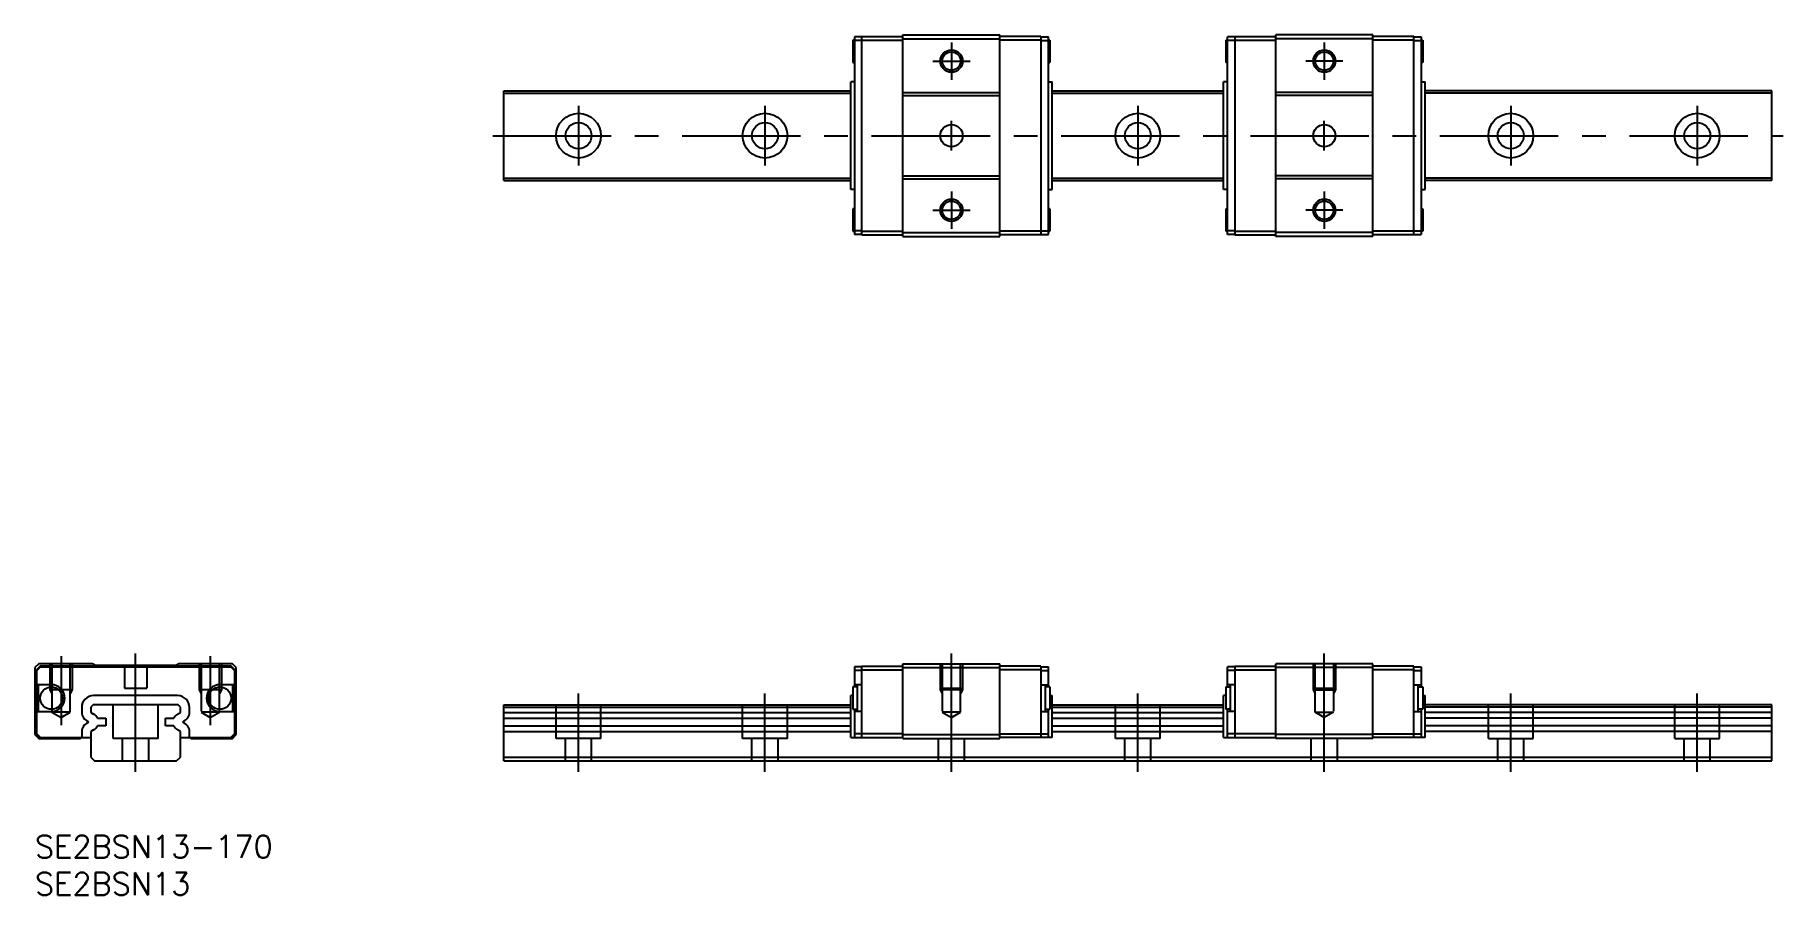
# Model space of a CAD drawing. Extents: x 0 to 234, y -8 to 107.
import ezdxf

# ---------------------------------------------------------------- set-up
doc = ezdxf.new("R2010")
doc.units = 0
doc.header["$LTSCALE"] = 0.5
doc.linetypes.add('CENTER', pattern=[50.8, 31.75, -6.35, 6.35, -6.35])
doc.linetypes.add('DASHED', pattern=[19.05, 12.7, -6.35])
for name, color, linetype in [('MSM_CENTER', 1, 'CENTER'), ('MSM_CONTINUOUS', 7, 'CONTINUOUS'), ('MSM_DASHED', 4, 'DASHED'), ('MSM_NARROW', 5, 'CONTINUOUS'), ('MSM_PART_NUMBER', 7, 'CONTINUOUS')]:
    doc.layers.add(name, color=color, linetype=linetype)
doc.styles.get("Standard").update_dxf_attribs({"font": 'txt.shx', "height": 3, "bigfont": 'bigfont.shx'})

# ---------------------------------------------------------------- blocks, each defined once
blk = doc.blocks.new('*U2')
at = {"layer": 'MSM_PART_NUMBER'}
blk.add_text('SE2BSN13-170', height=3, dxfattribs=at).set_placement((0, -3))
blk = doc.blocks.new('*U3')
at = {"layer": 'MSM_PART_NUMBER'}
blk.add_text('SE2BSN13', height=3, dxfattribs=at).set_placement((0, -8))

msp = doc.modelspace()

# ---------------------------------------------------------------- linework, layer by layer
at = {"layer": 'MSM_CENTER'}
for p, q in [((122.88, 106.3), (122.88, 101.3)), ((172.88, 106.3), (172.88, 101.3)), ((120.38, 103.8), (125.38, 103.8)), ((175.38, 103.8), (170.38, 103.8)), ((72.88, 97.8), (72.88, 89.8)), ((97.88, 97.8), (97.88, 89.8)), ((147.88, 97.8), (147.88, 89.8)), ((197.88, 97.8), (197.88, 89.8)), ((222.88, 97.8), (222.88, 89.8)), ((61.38, 93.8), (234.38, 93.8)), ((122.88, 91.8), (122.88, 95.8)), ((172.88, 91.8), (172.88, 95.8)), ((122.88, 86.3), (122.88, 81.3)), ((172.88, 86.3), (172.88, 81.3)), ((120.38, 83.8), (125.38, 83.8)), ((175.38, 83.8), (170.38, 83.8)), ((3.5, 24), (3.5, 14.79)), ((13.5, 8.5), (13.5, 24.5)), ((23.5, 24), (23.5, 14.79)), ((122.88, 8.5), (122.88, 24.5)), ((172.88, 8.5), (172.88, 24.5)), ((72.88, 8.5), (72.88, 19)), ((97.88, 8.5), (97.88, 19)), ((147.88, 8.5), (147.88, 19)), ((197.88, 8.5), (197.88, 19)), ((222.88, 8.5), (222.88, 19))]:
    msp.add_line(p, q, dxfattribs=at)
at = {"layer": 'MSM_CONTINUOUS'}
for p, q in [((109.68, 106.6), (109.68, 103.6)), ((109.88, 106.6), (109.68, 106.6)), ((110.88, 107.05), (109.88, 107.05)), ((109.88, 107.05), (109.88, 80.55)), ((110.88, 106.55), (109.88, 106.55)), ((110.88, 80.5), (110.88, 107.1)), ((110.88, 107.1), (116.38, 107.1)), ((110.88, 106.6), (116.38, 106.6)), ((116.38, 80.3), (116.38, 107.3)), ((116.38, 107.3), (129.38, 107.3)), ((116.38, 106.8), (129.38, 106.8)), ((129.38, 80.3), (129.38, 107.3)), ((134.88, 107.1), (129.38, 107.1)), ((134.88, 106.6), (129.38, 106.6)), ((134.88, 107.1), (134.88, 80.5)), ((134.88, 107.05), (135.88, 107.05)), ((134.88, 106.55), (135.88, 106.55)), ((135.88, 80.55), (135.88, 107.05)), ((136.08, 106.6), (135.88, 106.6)), ((136.08, 106.6), (136.08, 103.6)), ((159.68, 106.6), (159.68, 103.6)), ((159.68, 106.6), (159.88, 106.6)), ((160.88, 107.05), (159.88, 107.05)), ((159.88, 80.55), (159.88, 107.05)), ((160.88, 106.55), (159.88, 106.55)), ((160.88, 107.1), (160.88, 80.5)), ((160.88, 107.1), (166.38, 107.1)), ((160.88, 106.6), (166.38, 106.6)), ((166.38, 80.3), (166.38, 107.3)), ((179.38, 107.3), (166.38, 107.3)), ((179.38, 106.8), (166.38, 106.8)), ((179.38, 80.3), (179.38, 107.3)), ((184.88, 107.1), (179.38, 107.1)), ((184.88, 106.6), (179.38, 106.6)), ((184.88, 80.5), (184.88, 107.1)), ((184.88, 107.05), (185.88, 107.05)), ((184.88, 106.55), (185.88, 106.55)), ((185.88, 107.05), (185.88, 80.55)), ((185.88, 106.6), (186.08, 106.6)), ((186.08, 106.6), (186.08, 103.6)), ((109.68, 103.6), (109.88, 103.6)), ((135.88, 103.6), (136.08, 103.6)), ((159.88, 103.6), (159.68, 103.6)), ((186.08, 103.6), (185.88, 103.6)), ((109.88, 101.03), (109.38, 101.03)), ((109.38, 86.57), (109.38, 101.03)), ((135.88, 101.03), (136.38, 101.03)), ((136.38, 86.57), (136.38, 101.03)), ((159.38, 86.57), (159.38, 101.03)), ((159.88, 101.03), (159.38, 101.03)), ((185.88, 101.03), (186.38, 101.03)), ((186.38, 86.57), (186.38, 101.03)), ((62.88, 87.8), (62.88, 99.8)), ((62.88, 99.8), (109.38, 99.8)), ((62.88, 99.5), (109.38, 99.5)), ((116.38, 99.6), (129.38, 99.6)), ((116.38, 99.2), (129.38, 99.2)), ((136.38, 99.8), (159.38, 99.8)), ((136.38, 99.5), (159.38, 99.5)), ((179.38, 99.6), (166.38, 99.6)), ((179.38, 99.2), (166.38, 99.2)), ((232.88, 99.8), (186.38, 99.8)), ((232.88, 99.5), (186.38, 99.5)), ((232.88, 87.8), (232.88, 99.8)), ((62.88, 88.1), (109.38, 88.1)), ((62.88, 87.8), (109.38, 87.8)), ((116.38, 88.4), (129.38, 88.4)), ((116.38, 88), (129.38, 88)), ((136.38, 88.1), (159.38, 88.1)), ((136.38, 87.8), (159.38, 87.8)), ((179.38, 88.4), (166.38, 88.4)), ((179.38, 88), (166.38, 88)), ((232.88, 88.1), (186.38, 88.1)), ((232.88, 87.8), (186.38, 87.8)), ((109.88, 86.57), (109.38, 86.57)), ((135.88, 86.57), (136.38, 86.57)), ((159.88, 86.57), (159.38, 86.57)), ((185.88, 86.57), (186.38, 86.57)), ((109.68, 84), (109.68, 81)), ((109.88, 84), (109.68, 84)), ((136.08, 84), (135.88, 84)), ((136.08, 84), (136.08, 81)), ((159.68, 84), (159.68, 81)), ((159.68, 84), (159.88, 84)), ((185.88, 84), (186.08, 84)), ((186.08, 84), (186.08, 81)), ((109.68, 81), (109.88, 81)), ((110.88, 81.05), (109.88, 81.05)), ((110.88, 80.55), (109.88, 80.55)), ((110.88, 81), (116.38, 81)), ((110.88, 80.5), (116.38, 80.5)), ((116.38, 80.8), (129.38, 80.8)), ((116.38, 80.3), (129.38, 80.3)), ((134.88, 81), (129.38, 81)), ((134.88, 80.5), (129.38, 80.5)), ((134.88, 81.05), (135.88, 81.05)), ((134.88, 80.55), (135.88, 80.55)), ((135.88, 81), (136.08, 81)), ((159.88, 81), (159.68, 81)), ((160.88, 81.05), (159.88, 81.05)), ((160.88, 80.55), (159.88, 80.55)), ((160.88, 81), (166.38, 81)), ((160.88, 80.5), (166.38, 80.5)), ((179.38, 80.8), (166.38, 80.8)), ((179.38, 80.3), (166.38, 80.3)), ((184.88, 81), (179.38, 81)), ((184.88, 80.5), (179.38, 80.5)), ((184.88, 81.05), (185.88, 81.05)), ((184.88, 80.55), (185.88, 80.55)), ((186.08, 81), (185.88, 81)), ((0.5, 23), (0, 22.5)), ((0, 22.5), (0, 13.5)), ((0.7, 22.7), (0.2, 22.2)), ((0.2, 22.2), (0.2, 13.6)), ((0.25, 22.1), (0.75, 22.6)), ((0.25, 20.2), (0.25, 22.1)), ((7.7, 23), (0.5, 23)), ((26.3, 22.7), (0.7, 22.7)), ((0.75, 22.6), (26.25, 22.6)), ((8.1, 22.75), (7.7, 23)), ((18.9, 22.75), (8.1, 22.75)), ((19.3, 23), (18.9, 22.75)), ((26.5, 23), (19.3, 23)), ((26.25, 22.6), (26.75, 22.1)), ((26.8, 22.2), (26.3, 22.7)), ((27, 22.5), (26.5, 23)), ((26.75, 22.1), (26.75, 20.2)), ((26.8, 13.6), (26.8, 22.2)), ((27, 13.5), (27, 22.5)), ((109.88, 22.6), (109.88, 19.9)), ((110.88, 22.6), (109.88, 22.6)), ((110.88, 22.1), (109.88, 22.1)), ((110.88, 13.1), (110.88, 22.7)), ((110.88, 22.7), (116.38, 22.7)), ((110.88, 22.2), (116.38, 22.2)), ((116.38, 23), (129.38, 23)), ((116.38, 13), (116.38, 23)), ((116.38, 22.5), (129.38, 22.5)), ((129.38, 13), (129.38, 23)), ((134.88, 22.7), (129.38, 22.7)), ((134.88, 22.2), (129.38, 22.2)), ((134.88, 22.7), (134.88, 13.1)), ((134.88, 22.6), (135.88, 22.6)), ((134.88, 22.1), (135.88, 22.1)), ((135.88, 19.9), (135.88, 22.6)), ((159.88, 19.9), (159.88, 22.6)), ((160.88, 22.6), (159.88, 22.6)), ((160.88, 22.1), (159.88, 22.1)), ((160.88, 22.7), (160.88, 13.1)), ((160.88, 22.7), (166.38, 22.7)), ((160.88, 22.2), (166.38, 22.2)), ((179.38, 23), (166.38, 23)), ((166.38, 13), (166.38, 23)), ((179.38, 22.5), (166.38, 22.5)), ((179.38, 13), (179.38, 23)), ((184.88, 22.7), (179.38, 22.7)), ((184.88, 22.2), (179.38, 22.2)), ((184.88, 13.1), (184.88, 22.7)), ((184.88, 22.6), (185.88, 22.6)), ((184.88, 22.1), (185.88, 22.1)), ((185.88, 22.6), (185.88, 19.9)), ((2.2, 20.2), (0.25, 20.2)), ((0.45, 20.2), (0.45, 16.6)), ((26.75, 20.2), (24.8, 20.2)), ((26.55, 16.6), (26.55, 20.2)), ((110.28, 19.9), (109.68, 19.9)), ((109.68, 19.9), (109.68, 16.9)), ((110.88, 20.2), (109.88, 20.2)), ((110.28, 16.6), (110.28, 20.2)), ((134.88, 20.2), (135.88, 20.2)), ((135.48, 16.6), (135.48, 20.2)), ((136.08, 19.9), (135.48, 19.9)), ((136.08, 19.9), (136.08, 16.9)), ((159.68, 19.9), (160.28, 19.9)), ((159.68, 19.9), (159.68, 16.9)), ((160.88, 20.2), (159.88, 20.2)), ((160.28, 16.6), (160.28, 20.2)), ((184.88, 20.2), (185.88, 20.2)), ((185.48, 16.6), (185.48, 20.2)), ((185.48, 19.9), (186.08, 19.9)), ((186.08, 19.9), (186.08, 16.9)), ((0.25, 16.6), (2.2, 16.6)), ((0.25, 13.6), (0.25, 16.6)), ((6.27, 17.13), (6.27, 16.51)), ((7.8, 17.5), (7.5, 17.2)), ((7.5, 17.2), (7.5, 16.46)), ((7.5, 16.46), (7.87, 16.25)), ((19.2, 17.5), (7.8, 17.5)), ((19.13, 18.73), (7.87, 18.73)), ((19.13, 16.25), (19.5, 16.46)), ((19.5, 17.2), (19.2, 17.5)), ((19.5, 16.46), (19.5, 17.2)), ((20.73, 16.51), (20.73, 17.13)), ((24.8, 16.6), (26.75, 16.6)), ((26.75, 16.6), (26.75, 13.6)), ((62.88, 17.5), (109.38, 17.5)), ((62.88, 10), (62.88, 17.5)), ((62.88, 17.2), (109.38, 17.2)), ((62.88, 16.46), (109.38, 16.46)), ((109.68, 18.73), (109.38, 18.73)), ((109.38, 13.1), (109.38, 18.73)), ((109.68, 16.9), (110.28, 16.9)), ((109.88, 16.9), (109.88, 13.1)), ((110.88, 16.6), (109.88, 16.6)), ((134.88, 16.6), (135.88, 16.6)), ((135.48, 16.9), (136.08, 16.9)), ((135.88, 13.1), (135.88, 16.9)), ((136.08, 18.73), (136.38, 18.73)), ((136.38, 13.1), (136.38, 18.73)), ((136.38, 17.5), (159.38, 17.5)), ((136.38, 17.2), (159.38, 17.2)), ((136.38, 16.46), (159.38, 16.46)), ((159.68, 18.73), (159.38, 18.73)), ((159.38, 13.1), (159.38, 18.73)), ((160.28, 16.9), (159.68, 16.9)), ((159.88, 13.1), (159.88, 16.9)), ((160.88, 16.6), (159.88, 16.6)), ((184.88, 16.6), (185.88, 16.6)), ((186.08, 16.9), (185.48, 16.9)), ((185.88, 16.9), (185.88, 13.1)), ((186.08, 18.73), (186.38, 18.73)), ((186.38, 13.1), (186.38, 18.73)), ((232.88, 17.5), (186.38, 17.5)), ((232.88, 17.2), (186.38, 17.2)), ((232.88, 16.46), (186.38, 16.46)), ((232.88, 10), (232.88, 17.5)), ((7.87, 14.15), (7.5, 13.94)), ((8.39, 15.7), (9.5, 15.7)), ((9.5, 14.7), (8.39, 14.7)), ((9.5, 15.7), (9.5, 14.7)), ((17.5, 14.7), (17.5, 15.7)), ((17.5, 15.7), (18.61, 15.7)), ((18.61, 14.7), (17.5, 14.7)), ((19.5, 13.94), (19.13, 14.15)), ((62.88, 15.7), (109.38, 15.7)), ((62.88, 14.7), (109.38, 14.7)), ((136.38, 15.7), (159.38, 15.7)), ((136.38, 14.7), (159.38, 14.7)), ((232.88, 15.7), (186.38, 15.7)), ((232.88, 14.7), (186.38, 14.7)), ((0, 13.5), (0.5, 13)), ((0.2, 13.6), (0.7, 13.1)), ((0.75, 13.1), (0.25, 13.6)), ((0.5, 13), (6, 13)), ((0.7, 13.1), (7.5, 13.1)), ((6, 13), (6.22, 13.1)), ((6.27, 13.89), (6.27, 13.1)), ((7.5, 13.94), (7.5, 10.5)), ((19.5, 10.5), (19.5, 13.94)), ((19.5, 13.1), (26.3, 13.1)), ((20.73, 13.1), (20.73, 13.89)), ((20.78, 13.1), (21, 13)), ((21, 13), (26.5, 13)), ((26.75, 13.6), (26.25, 13.1)), ((26.3, 13.1), (26.8, 13.6)), ((26.5, 13), (27, 13.5)), ((62.88, 13.94), (109.38, 13.94)), ((109.38, 13.1), (116.33, 13.1)), ((116.38, 13.6), (109.88, 13.6)), ((116.33, 13.1), (116.33, 13.15)), ((116.33, 13.15), (116.38, 13.15)), ((116.38, 13.5), (129.38, 13.5)), ((116.38, 13), (129.38, 13)), ((129.38, 13.6), (135.88, 13.6)), ((129.43, 13.15), (129.38, 13.15)), ((129.43, 13.15), (129.43, 13.1)), ((136.38, 13.1), (129.43, 13.1)), ((136.38, 13.94), (159.38, 13.94)), ((159.38, 13.1), (166.33, 13.1)), ((166.38, 13.6), (159.88, 13.6)), ((166.33, 13.15), (166.38, 13.15)), ((166.33, 13.15), (166.33, 13.1)), ((179.38, 13.5), (166.38, 13.5)), ((179.38, 13), (166.38, 13)), ((179.38, 13.6), (185.88, 13.6)), ((179.43, 13.15), (179.38, 13.15)), ((179.43, 13.1), (179.43, 13.15)), ((186.38, 13.1), (179.43, 13.1)), ((232.88, 13.94), (186.38, 13.94)), ((7.5, 10.5), (8, 10)), ((8, 10), (19, 10)), ((19, 10), (19.5, 10.5)), ((62.88, 10.5), (232.88, 10.5)), ((62.88, 10), (232.88, 10))]:
    msp.add_line(p, q, dxfattribs=at)
for centre, radius in [((122.88, 103.8), 1.23), ((172.88, 103.8), 1.23), ((72.88, 93.8), 3), ((97.88, 93.8), 3), ((147.88, 93.8), 3), ((197.88, 93.8), 3), ((222.88, 93.8), 3), ((72.88, 93.8), 1.75), ((97.88, 93.8), 1.75), ((122.88, 93.8), 1.5), ((147.88, 93.8), 1.75), ((172.88, 93.8), 1.5), ((197.88, 93.8), 1.75), ((222.88, 93.8), 1.75), ((122.88, 83.8), 1.23), ((172.88, 83.8), 1.23), ((2.2, 18.4), 1.5), ((24.8, 18.4), 1.5)]:
    msp.add_circle(centre, radius, dxfattribs=at)
for centre, radius, start, end in [((2.2, 18.4), 1.8, 270, 90), ((24.8, 18.4), 1.8, 90, 270), ((7.87, 17.13), 1.6, 90, 180), ((7.57, 16.51), 1.3, 180, 248.8053), ((19.13, 17.13), 1.6, 0, 90), ((19.43, 16.51), 1.3, 291.1947, 0), ((7.57, 13.89), 1.3, 111.1947, 180), ((7.06, 15.2), 0.1, 291.1947, 68.8053), ((7.21, 15.11), 1.32, 26.598, 60.0008), ((7.21, 15.29), 1.32, 299.9992, 333.402), ((19.79, 15.11), 1.32, 119.9992, 153.402), ((19.79, 15.29), 1.32, 206.598, 240.0008), ((19.94, 15.2), 0.1, 111.1947, 248.8053), ((19.43, 13.89), 1.3, 0, 68.8053)]:
    msp.add_arc(centre, radius, start, end, dxfattribs=at)
at = {"layer": 'MSM_DASHED'}
for p, q in [((2, 23), (2, 19.5)), ((2.27, 23), (2.27, 16.5)), ((4.73, 16.5), (4.73, 23)), ((5, 23), (5, 19.5)), ((12, 22.75), (12, 19.75)), ((15, 22.75), (15, 19.75)), ((22, 23), (22, 19.5)), ((22.27, 23), (22.27, 16.5)), ((24.73, 16.5), (24.73, 23)), ((25, 23), (25, 19.5)), ((121.38, 23), (121.38, 19.5)), ((121.66, 23), (121.66, 16.5)), ((124.11, 16.5), (124.11, 23)), ((124.38, 23), (124.38, 19.5)), ((171.38, 23), (171.38, 19.5)), ((171.66, 16.5), (171.66, 23)), ((174.11, 23), (174.11, 16.5)), ((174.38, 23), (174.38, 19.5)), ((5, 19.5), (2, 19.5)), ((2, 19.5), (2.27, 19.03)), ((5, 19.5), (4.73, 19.03)), ((12, 19.75), (15, 19.75)), ((25, 19.5), (22, 19.5)), ((22, 19.5), (22.27, 19.03)), ((25, 19.5), (24.73, 19.03)), ((121.38, 19.75), (124.38, 19.75)), ((124.38, 19.5), (121.38, 19.5)), ((121.38, 19.5), (121.66, 19.03)), ((124.38, 19.5), (124.11, 19.03)), ((171.38, 19.75), (174.38, 19.75)), ((171.38, 19.5), (174.38, 19.5)), ((171.38, 19.5), (171.66, 19.03)), ((174.38, 19.5), (174.11, 19.03)), ((2.27, 16.5), (3.5, 15.79)), ((4.73, 16.5), (2.27, 16.5)), ((3.5, 15.79), (4.73, 16.5)), ((10.5, 13), (10.5, 17.5)), ((16.5, 13), (16.5, 17.5)), ((22.27, 16.5), (23.5, 15.79)), ((24.73, 16.5), (22.27, 16.5)), ((23.5, 15.79), (24.73, 16.5)), ((69.88, 13), (69.88, 17.5)), ((75.88, 13), (75.88, 17.5)), ((94.88, 13), (94.88, 17.5)), ((100.88, 13), (100.88, 17.5)), ((121.66, 16.5), (122.88, 15.79)), ((124.11, 16.5), (121.66, 16.5)), ((122.88, 15.79), (124.11, 16.5)), ((144.88, 13), (144.88, 17.5)), ((150.88, 13), (150.88, 17.5)), ((172.88, 15.79), (171.66, 16.5)), ((171.66, 16.5), (174.11, 16.5)), ((174.11, 16.5), (172.88, 15.79)), ((194.88, 13), (194.88, 17.5)), ((200.88, 13), (200.88, 17.5)), ((219.88, 13), (219.88, 17.5)), ((225.88, 13), (225.88, 17.5)), ((16.5, 13), (10.5, 13)), ((11.75, 10), (11.75, 13)), ((15.25, 10), (15.25, 13)), ((75.88, 13), (69.88, 13)), ((71.13, 10), (71.13, 13)), ((74.63, 10), (74.63, 13)), ((100.88, 13), (94.88, 13)), ((96.13, 10), (96.13, 13)), ((99.63, 10), (99.63, 13)), ((121.13, 10), (121.13, 13)), ((124.63, 10), (124.63, 13)), ((150.88, 13), (144.88, 13)), ((146.13, 10), (146.13, 13)), ((149.63, 10), (149.63, 13)), ((171.13, 10), (171.13, 13)), ((174.63, 10), (174.63, 13)), ((194.88, 13), (200.88, 13)), ((196.13, 10), (196.13, 13)), ((199.63, 10), (199.63, 13)), ((219.88, 13), (225.88, 13)), ((221.13, 10), (221.13, 13)), ((224.63, 10), (224.63, 13))]:
    msp.add_line(p, q, dxfattribs=at)
at = {"layer": 'MSM_NARROW'}
for centre in [(122.88, 103.8), (172.88, 103.8), (122.88, 83.8), (172.88, 83.8)]:
    msp.add_circle(centre, 1.5, dxfattribs=at)

# ---------------------------------------------------------------- block references
at = {"layer": 'MSM_CONTINUOUS'}
for name in ['*U2', '*U3']:
    msp.add_blockref(name, (0, 0), dxfattribs=at)

doc.saveas('drawing.dxf')
